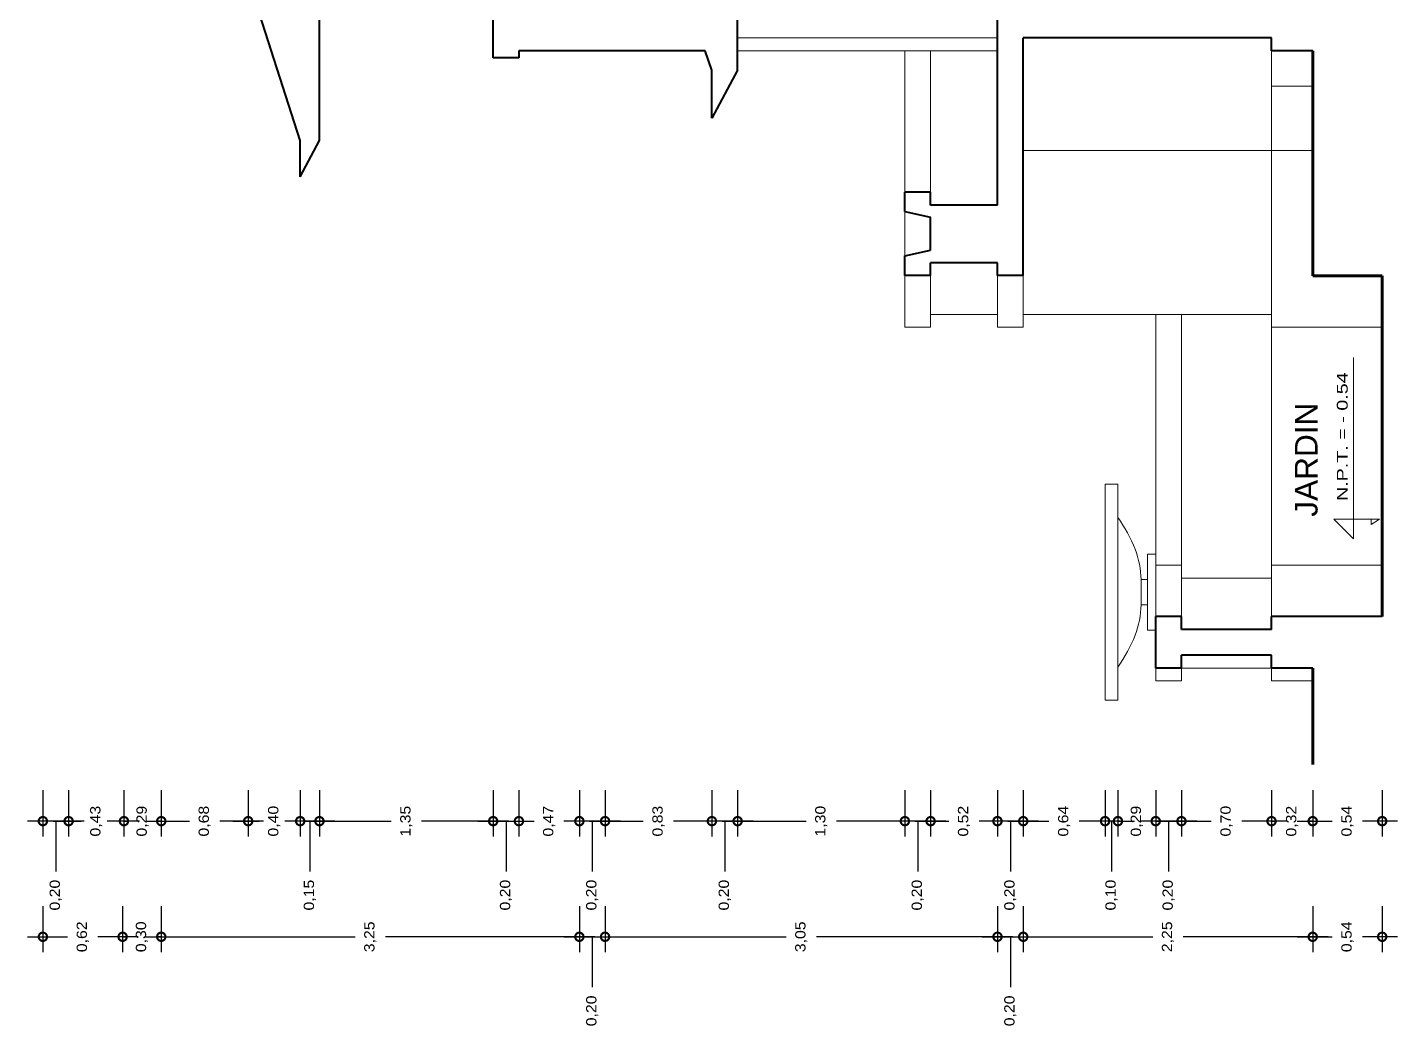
# Model space of a CAD drawing. Header units: millimetres. Extents: x -1459 to -1413, y -119 to 301.
# Drawn here: x -1433.31 to -1422.66, y 256.93 to 264.7 of the extents above; entities that cross this region are included whole.
import ezdxf

# ---------------------------------------------------------------- set-up
doc = ezdxf.new("R2010")
doc.units = ezdxf.units.MM
doc.layers.get('0').update_dxf_attribs({"lineweight": 0})
doc.layers.get('Defpoints').update_dxf_attribs({"lineweight": 5})
for name, color, linetype, lineweight in [('CORTE PLUMA 5', 5, 'Continuous', 40), ('COTAS', 190, 'Continuous', 9), ('MURO CORTADO', 1, 'Continuous', 60), ('TEXTOS', 30, 'Continuous', 5)]:
    doc.layers.add(name, color=color, linetype=linetype, lineweight=lineweight)
doc.styles.add('Arial', font='arial.ttf')
doc.styles.add('ARIAL DERECHO', font='arial.ttf', dxfattribs={"width": 1.1})
doc.styles.get("Standard").update_dxf_attribs({"font": 'arial.ttf'})
doc.dimstyles.new('COTAS 50 OK', dxfattribs={"dimtxt": 0.08, "dimasz": 0.13, "dimexe": 0.12, "dimexo": 0.2, "dimgap": 0.07, "dimtad": 0, "dimtih": 1, "dimtoh": 1, "dimzin": 0, "dimtxsty": 'ARIAL DERECHO', "dimblk": 'DOTSMALL', "dimcen": 0.15, "dimdle": 0.12, "dimadec": 0, "dimazin": 0, "dimtfac": 1, "dimtmove": 1, "dimatfit": 3, "dimfxl": 1, "dimtzin": 0, "dimarcsym": 0})

# ---------------------------------------------------------------- blocks, each defined once
blk = doc.blocks.new('_DotSmall')
at = {"color": 0, "linetype": 'ByBlock', "const_width": 0.5}
blk.add_lwpolyline([(-0.0625, 0, 1), (0.0625, 0, 1)], format="xyb", close=True, dxfattribs=at)
blk = doc.blocks.new('*D669')
at = {"layer": 'COTAS', "color": 0, "lineweight": -2}
for p, q in [((-1429.022, 257.864), (-1429.022, 257.505)), ((-1428.822, 257.864), (-1428.822, 257.505)), ((-1429.142, 257.625), (-1428.702, 257.625)), ((-1428.922, 257.625), (-1428.922, 257.373)), ((-1428.922, 257.373), (-1428.922, 257.233))]:
    blk.add_line(p, q, dxfattribs=at)
at = {"layer": 'Defpoints', "color": 0}
for p in [(-1429.022, 258.064), (-1428.822, 258.064), (-1428.822, 257.625)]:
    blk.add_point(p, dxfattribs=at)
at = {"layer": 'COTAS', "color": 0, "lineweight": -2, "xscale": 0.13, "yscale": 0.13, "zscale": 0.13, "rotation": 180}
blk.add_blockref('_DotSmall', (-1429.022, 257.625), dxfattribs=at)
at = {"layer": 'COTAS', "color": 0, "lineweight": -2, "xscale": 0.13, "yscale": 0.13, "zscale": 0.13}
blk.add_blockref('_DotSmall', (-1428.822, 257.625), dxfattribs=at)
at = {"layer": 'COTAS', "color": 0, "insert": (-1428.922, 257.049), "char_height": 0.08, "attachment_point": 5, "rotation": 90, "style": 'ARIAL DERECHO'}
blk.add_mtext('0,20', dxfattribs=at)
blk = doc.blocks.new('*D670')
at = {"layer": 'COTAS', "color": 0, "lineweight": -2}
for p, q in [((-1425.772, 257.864), (-1425.772, 257.505)), ((-1425.572, 257.864), (-1425.572, 257.505)), ((-1425.892, 257.625), (-1425.452, 257.625)), ((-1425.672, 257.625), (-1425.672, 257.373)), ((-1425.672, 257.373), (-1425.672, 257.233))]:
    blk.add_line(p, q, dxfattribs=at)
at = {"layer": 'Defpoints', "color": 0}
for p in [(-1425.772, 258.064), (-1425.572, 258.064), (-1425.572, 257.625)]:
    blk.add_point(p, dxfattribs=at)
at = {"layer": 'COTAS', "color": 0, "lineweight": -2, "xscale": 0.13, "yscale": 0.13, "zscale": 0.13, "rotation": 180}
blk.add_blockref('_DotSmall', (-1425.772, 257.625), dxfattribs=at)
at = {"layer": 'COTAS', "color": 0, "lineweight": -2, "xscale": 0.13, "yscale": 0.13, "zscale": 0.13}
blk.add_blockref('_DotSmall', (-1425.572, 257.625), dxfattribs=at)
at = {"layer": 'COTAS', "color": 0, "insert": (-1425.672, 257.049), "char_height": 0.08, "attachment_point": 5, "rotation": 90, "style": 'ARIAL DERECHO'}
blk.add_mtext('0,20', dxfattribs=at)
blk = doc.blocks.new('*D671')
at = {"layer": 'COTAS', "color": 0, "lineweight": -2}
for p, q in [((-1428.822, 257.864), (-1428.822, 257.505)), ((-1425.772, 257.864), (-1425.772, 257.505)), ((-1428.942, 257.625), (-1427.415, 257.625)), ((-1425.652, 257.625), (-1427.179, 257.625))]:
    blk.add_line(p, q, dxfattribs=at)
at = {"layer": 'Defpoints', "color": 0}
for p in [(-1428.822, 258.064), (-1425.772, 258.064), (-1425.772, 257.625)]:
    blk.add_point(p, dxfattribs=at)
at = {"layer": 'COTAS', "color": 0, "lineweight": -2, "xscale": 0.13, "yscale": 0.13, "zscale": 0.13, "rotation": 180}
blk.add_blockref('_DotSmall', (-1428.822, 257.625), dxfattribs=at)
at = {"layer": 'COTAS', "color": 0, "lineweight": -2, "xscale": 0.13, "yscale": 0.13, "zscale": 0.13}
blk.add_blockref('_DotSmall', (-1425.772, 257.625), dxfattribs=at)
at = {"layer": 'COTAS', "color": 0, "insert": (-1427.297, 257.625), "char_height": 0.08, "attachment_point": 5, "rotation": 90, "style": 'ARIAL DERECHO'}
blk.add_mtext('3,05', dxfattribs=at)
blk = doc.blocks.new('*D672')
at = {"layer": 'COTAS', "color": 0, "lineweight": -2}
for p, q in [((-1425.572, 257.864), (-1425.572, 257.505)), ((-1423.322, 257.864), (-1423.322, 257.505)), ((-1425.692, 257.625), (-1424.565, 257.625)), ((-1423.202, 257.625), (-1424.329, 257.625))]:
    blk.add_line(p, q, dxfattribs=at)
at = {"layer": 'Defpoints', "color": 0}
for p in [(-1425.572, 258.064), (-1423.322, 258.064), (-1423.322, 257.625)]:
    blk.add_point(p, dxfattribs=at)
at = {"layer": 'COTAS', "color": 0, "lineweight": -2, "xscale": 0.13, "yscale": 0.13, "zscale": 0.13, "rotation": 180}
blk.add_blockref('_DotSmall', (-1425.572, 257.625), dxfattribs=at)
at = {"layer": 'COTAS', "color": 0, "lineweight": -2, "xscale": 0.13, "yscale": 0.13, "zscale": 0.13}
blk.add_blockref('_DotSmall', (-1423.322, 257.625), dxfattribs=at)
at = {"layer": 'COTAS', "color": 0, "insert": (-1424.447, 257.625), "char_height": 0.08, "attachment_point": 5, "rotation": 90, "style": 'ARIAL DERECHO'}
blk.add_mtext('2,25', dxfattribs=at)
blk = doc.blocks.new('*D673')
at = {"layer": 'COTAS', "color": 0, "lineweight": -2}
for p, q in [((-1429.022, 258.764), (-1429.022, 258.404)), ((-1428.822, 258.764), (-1428.822, 258.404)), ((-1428.702, 258.524), (-1429.142, 258.524)), ((-1428.922, 258.524), (-1428.922, 258.273)), ((-1428.922, 258.273), (-1428.922, 258.133))]:
    blk.add_line(p, q, dxfattribs=at)
at = {"layer": 'Defpoints', "color": 0}
for p in [(-1429.022, 258.964), (-1428.822, 258.964), (-1429.022, 258.524)]:
    blk.add_point(p, dxfattribs=at)
at = {"layer": 'COTAS', "color": 0, "lineweight": -2, "xscale": 0.13, "yscale": 0.13, "zscale": 0.13, "rotation": 180}
blk.add_blockref('_DotSmall', (-1429.022, 258.524), dxfattribs=at)
at = {"layer": 'COTAS', "color": 0, "lineweight": -2, "xscale": 0.13, "yscale": 0.13, "zscale": 0.13}
blk.add_blockref('_DotSmall', (-1428.822, 258.524), dxfattribs=at)
at = {"layer": 'COTAS', "color": 0, "insert": (-1428.922, 257.949), "char_height": 0.08, "attachment_point": 5, "rotation": 90, "style": 'ARIAL DERECHO'}
blk.add_mtext('0,20', dxfattribs=at)
blk = doc.blocks.new('*D674')
at = {"layer": 'COTAS', "color": 0, "lineweight": -2}
for p, q in [((-1425.772, 258.764), (-1425.772, 258.404)), ((-1425.572, 258.764), (-1425.572, 258.404)), ((-1425.452, 258.524), (-1425.892, 258.524)), ((-1425.672, 258.524), (-1425.672, 258.273)), ((-1425.672, 258.273), (-1425.672, 258.133))]:
    blk.add_line(p, q, dxfattribs=at)
at = {"layer": 'Defpoints', "color": 0}
for p in [(-1425.772, 258.964), (-1425.572, 258.964), (-1425.772, 258.524)]:
    blk.add_point(p, dxfattribs=at)
at = {"layer": 'COTAS', "color": 0, "lineweight": -2, "xscale": 0.13, "yscale": 0.13, "zscale": 0.13, "rotation": 180}
blk.add_blockref('_DotSmall', (-1425.772, 258.524), dxfattribs=at)
at = {"layer": 'COTAS', "color": 0, "lineweight": -2, "xscale": 0.13, "yscale": 0.13, "zscale": 0.13}
blk.add_blockref('_DotSmall', (-1425.572, 258.524), dxfattribs=at)
at = {"layer": 'COTAS', "color": 0, "insert": (-1425.672, 257.949), "char_height": 0.08, "attachment_point": 5, "rotation": 90, "style": 'ARIAL DERECHO'}
blk.add_mtext('0,20', dxfattribs=at)
blk = doc.blocks.new('*D675')
at = {"layer": 'COTAS', "color": 0, "lineweight": -2}
for p, q in [((-1432.272, 257.864), (-1432.272, 257.505)), ((-1429.022, 257.864), (-1429.022, 257.505)), ((-1432.392, 257.625), (-1430.765, 257.625)), ((-1428.902, 257.625), (-1430.529, 257.625))]:
    blk.add_line(p, q, dxfattribs=at)
at = {"layer": 'Defpoints', "color": 0}
for p in [(-1432.272, 258.064), (-1429.022, 258.064), (-1429.022, 257.625)]:
    blk.add_point(p, dxfattribs=at)
at = {"layer": 'COTAS', "color": 0, "lineweight": -2, "xscale": 0.13, "yscale": 0.13, "zscale": 0.13, "rotation": 180}
blk.add_blockref('_DotSmall', (-1432.272, 257.625), dxfattribs=at)
at = {"layer": 'COTAS', "color": 0, "lineweight": -2, "xscale": 0.13, "yscale": 0.13, "zscale": 0.13}
blk.add_blockref('_DotSmall', (-1429.022, 257.625), dxfattribs=at)
at = {"layer": 'COTAS', "color": 0, "insert": (-1430.647, 257.625), "char_height": 0.08, "attachment_point": 5, "rotation": 90, "style": 'ARIAL DERECHO'}
blk.add_mtext('3,25', dxfattribs=at)
blk = doc.blocks.new('*D676')
at = {"layer": 'COTAS', "color": 0, "lineweight": -2}
for p, q in [((-1433.192, 258.764), (-1433.192, 258.404)), ((-1432.992, 258.764), (-1432.992, 258.404)), ((-1432.872, 258.524), (-1433.312, 258.524)), ((-1433.092, 258.524), (-1433.092, 258.273)), ((-1433.092, 258.273), (-1433.092, 258.133))]:
    blk.add_line(p, q, dxfattribs=at)
at = {"layer": 'Defpoints', "color": 0}
for p in [(-1433.192, 258.964), (-1432.992, 258.964), (-1433.192, 258.524)]:
    blk.add_point(p, dxfattribs=at)
at = {"layer": 'COTAS', "color": 0, "lineweight": -2, "xscale": 0.13, "yscale": 0.13, "zscale": 0.13, "rotation": 180}
blk.add_blockref('_DotSmall', (-1433.192, 258.524), dxfattribs=at)
at = {"layer": 'COTAS', "color": 0, "lineweight": -2, "xscale": 0.13, "yscale": 0.13, "zscale": 0.13}
blk.add_blockref('_DotSmall', (-1432.992, 258.524), dxfattribs=at)
at = {"layer": 'COTAS', "color": 0, "insert": (-1433.092, 257.949), "char_height": 0.08, "attachment_point": 5, "rotation": 90, "style": 'ARIAL DERECHO'}
blk.add_mtext('0,20', dxfattribs=at)
blk = doc.blocks.new('*D677')
at = {"layer": 'COTAS', "color": 0, "lineweight": -2}
for p, q in [((-1432.572, 257.864), (-1432.572, 257.505)), ((-1432.272, 257.864), (-1432.272, 257.505)), ((-1432.572, 257.625), (-1432.702, 257.625)), ((-1432.572, 257.625), (-1432.54, 257.625)), ((-1432.272, 257.625), (-1432.304, 257.625)), ((-1432.272, 257.625), (-1432.142, 257.625))]:
    blk.add_line(p, q, dxfattribs=at)
at = {"layer": 'Defpoints', "color": 0}
for p in [(-1432.572, 258.064), (-1432.272, 258.064), (-1432.572, 257.625)]:
    blk.add_point(p, dxfattribs=at)
at = {"layer": 'COTAS', "color": 0, "lineweight": -2, "xscale": 0.13, "yscale": 0.13, "zscale": 0.13}
blk.add_blockref('_DotSmall', (-1432.572, 257.625), dxfattribs=at)
at = {"layer": 'COTAS', "color": 0, "lineweight": -2, "xscale": 0.13, "yscale": 0.13, "zscale": 0.13, "rotation": 180}
blk.add_blockref('_DotSmall', (-1432.272, 257.625), dxfattribs=at)
at = {"layer": 'COTAS', "color": 0, "insert": (-1432.422, 257.625), "char_height": 0.08, "attachment_point": 5, "rotation": 90, "style": 'ARIAL DERECHO'}
blk.add_mtext('0,30', dxfattribs=at)
blk = doc.blocks.new('*D678')
at = {"layer": 'COTAS', "color": 0, "lineweight": -2}
for p, q in [((-1433.192, 257.864), (-1433.192, 257.505)), ((-1432.572, 257.864), (-1432.572, 257.505)), ((-1433.312, 257.625), (-1433, 257.625)), ((-1432.452, 257.625), (-1432.764, 257.625))]:
    blk.add_line(p, q, dxfattribs=at)
at = {"layer": 'Defpoints', "color": 0}
for p in [(-1433.192, 258.064), (-1432.572, 258.064), (-1433.192, 257.625)]:
    blk.add_point(p, dxfattribs=at)
at = {"layer": 'COTAS', "color": 0, "lineweight": -2, "xscale": 0.13, "yscale": 0.13, "zscale": 0.13, "rotation": 180}
blk.add_blockref('_DotSmall', (-1433.192, 257.625), dxfattribs=at)
at = {"layer": 'COTAS', "color": 0, "lineweight": -2, "xscale": 0.13, "yscale": 0.13, "zscale": 0.13}
blk.add_blockref('_DotSmall', (-1432.572, 257.625), dxfattribs=at)
at = {"layer": 'COTAS', "color": 0, "insert": (-1432.882, 257.625), "char_height": 0.08, "attachment_point": 5, "rotation": 90, "style": 'ARIAL DERECHO'}
blk.add_mtext('0,62', dxfattribs=at)
blk = doc.blocks.new('*D679')
at = {"layer": 'COTAS', "color": 0, "lineweight": -2}
for p, q in [((-1429.492, 258.764), (-1429.492, 258.404)), ((-1429.022, 258.764), (-1429.022, 258.404)), ((-1429.612, 258.524), (-1429.375, 258.524)), ((-1428.902, 258.524), (-1429.139, 258.524))]:
    blk.add_line(p, q, dxfattribs=at)
at = {"layer": 'Defpoints', "color": 0}
for p in [(-1429.492, 258.964), (-1429.022, 258.964), (-1429.022, 258.524)]:
    blk.add_point(p, dxfattribs=at)
at = {"layer": 'COTAS', "color": 0, "lineweight": -2, "xscale": 0.13, "yscale": 0.13, "zscale": 0.13, "rotation": 180}
blk.add_blockref('_DotSmall', (-1429.492, 258.524), dxfattribs=at)
at = {"layer": 'COTAS', "color": 0, "lineweight": -2, "xscale": 0.13, "yscale": 0.13, "zscale": 0.13}
blk.add_blockref('_DotSmall', (-1429.022, 258.524), dxfattribs=at)
at = {"layer": 'COTAS', "color": 0, "insert": (-1429.257, 258.524), "char_height": 0.08, "attachment_point": 5, "rotation": 90, "style": 'ARIAL DERECHO'}
blk.add_mtext('0,47', dxfattribs=at)
blk = doc.blocks.new('*D680')
at = {"layer": 'COTAS', "color": 0, "lineweight": -2}
for p, q in [((-1429.692, 258.764), (-1429.692, 258.404)), ((-1429.492, 258.764), (-1429.492, 258.404)), ((-1429.812, 258.524), (-1429.372, 258.524)), ((-1429.592, 258.524), (-1429.592, 258.273)), ((-1429.592, 258.273), (-1429.592, 258.133))]:
    blk.add_line(p, q, dxfattribs=at)
at = {"layer": 'Defpoints', "color": 0}
for p in [(-1429.692, 258.964), (-1429.492, 258.964), (-1429.492, 258.524)]:
    blk.add_point(p, dxfattribs=at)
at = {"layer": 'COTAS', "color": 0, "lineweight": -2, "xscale": 0.13, "yscale": 0.13, "zscale": 0.13, "rotation": 180}
blk.add_blockref('_DotSmall', (-1429.692, 258.524), dxfattribs=at)
at = {"layer": 'COTAS', "color": 0, "lineweight": -2, "xscale": 0.13, "yscale": 0.13, "zscale": 0.13}
blk.add_blockref('_DotSmall', (-1429.492, 258.524), dxfattribs=at)
at = {"layer": 'COTAS', "color": 0, "insert": (-1429.592, 257.949), "char_height": 0.08, "attachment_point": 5, "rotation": 90, "style": 'ARIAL DERECHO'}
blk.add_mtext('0,20', dxfattribs=at)
blk = doc.blocks.new('*D681')
at = {"layer": 'COTAS', "color": 0, "lineweight": -2}
for p, q in [((-1427.792, 258.764), (-1427.792, 258.404)), ((-1426.492, 258.764), (-1426.492, 258.404)), ((-1427.912, 258.524), (-1427.26, 258.524)), ((-1426.372, 258.524), (-1427.024, 258.524))]:
    blk.add_line(p, q, dxfattribs=at)
at = {"layer": 'Defpoints', "color": 0}
for p in [(-1427.792, 258.964), (-1426.492, 258.964), (-1427.792, 258.524)]:
    blk.add_point(p, dxfattribs=at)
at = {"layer": 'COTAS', "color": 0, "lineweight": -2, "xscale": 0.13, "yscale": 0.13, "zscale": 0.13, "rotation": 180}
blk.add_blockref('_DotSmall', (-1427.792, 258.524), dxfattribs=at)
at = {"layer": 'COTAS', "color": 0, "lineweight": -2, "xscale": 0.13, "yscale": 0.13, "zscale": 0.13}
blk.add_blockref('_DotSmall', (-1426.492, 258.524), dxfattribs=at)
at = {"layer": 'COTAS', "color": 0, "insert": (-1427.142, 258.524), "char_height": 0.08, "attachment_point": 5, "rotation": 90, "style": 'ARIAL DERECHO'}
blk.add_mtext('1,30', dxfattribs=at)
blk = doc.blocks.new('*D682')
at = {"layer": 'COTAS', "color": 0, "lineweight": -2}
for p, q in [((-1426.492, 258.764), (-1426.492, 258.404)), ((-1426.292, 258.764), (-1426.292, 258.404)), ((-1426.172, 258.524), (-1426.612, 258.524)), ((-1426.392, 258.524), (-1426.392, 258.273)), ((-1426.392, 258.273), (-1426.392, 258.133))]:
    blk.add_line(p, q, dxfattribs=at)
at = {"layer": 'Defpoints', "color": 0}
for p in [(-1426.492, 258.964), (-1426.292, 258.964), (-1426.492, 258.524)]:
    blk.add_point(p, dxfattribs=at)
at = {"layer": 'COTAS', "color": 0, "lineweight": -2, "xscale": 0.13, "yscale": 0.13, "zscale": 0.13, "rotation": 180}
blk.add_blockref('_DotSmall', (-1426.492, 258.524), dxfattribs=at)
at = {"layer": 'COTAS', "color": 0, "lineweight": -2, "xscale": 0.13, "yscale": 0.13, "zscale": 0.13}
blk.add_blockref('_DotSmall', (-1426.292, 258.524), dxfattribs=at)
at = {"layer": 'COTAS', "color": 0, "insert": (-1426.392, 257.949), "char_height": 0.08, "attachment_point": 5, "rotation": 90, "style": 'ARIAL DERECHO'}
blk.add_mtext('0,20', dxfattribs=at)
blk = doc.blocks.new('*D683')
at = {"layer": 'COTAS', "color": 0, "lineweight": -2}
for p, q in [((-1426.292, 258.764), (-1426.292, 258.404)), ((-1425.772, 258.764), (-1425.772, 258.404)), ((-1426.412, 258.524), (-1426.15, 258.524)), ((-1425.652, 258.524), (-1425.914, 258.524))]:
    blk.add_line(p, q, dxfattribs=at)
at = {"layer": 'Defpoints', "color": 0}
for p in [(-1426.292, 258.964), (-1425.772, 258.964), (-1426.292, 258.524)]:
    blk.add_point(p, dxfattribs=at)
at = {"layer": 'COTAS', "color": 0, "lineweight": -2, "xscale": 0.13, "yscale": 0.13, "zscale": 0.13, "rotation": 180}
blk.add_blockref('_DotSmall', (-1426.292, 258.524), dxfattribs=at)
at = {"layer": 'COTAS', "color": 0, "lineweight": -2, "xscale": 0.13, "yscale": 0.13, "zscale": 0.13}
blk.add_blockref('_DotSmall', (-1425.772, 258.524), dxfattribs=at)
at = {"layer": 'COTAS', "color": 0, "insert": (-1426.032, 258.524), "char_height": 0.08, "attachment_point": 5, "rotation": 90, "style": 'ARIAL DERECHO'}
blk.add_mtext('0,52', dxfattribs=at)
blk = doc.blocks.new('*D684')
at = {"layer": 'COTAS', "color": 0, "lineweight": -2}
for p, q in [((-1423.642, 258.764), (-1423.642, 258.404)), ((-1423.322, 258.764), (-1423.322, 258.404)), ((-1423.642, 258.524), (-1423.772, 258.524)), ((-1423.642, 258.524), (-1423.6, 258.524)), ((-1423.322, 258.524), (-1423.364, 258.524)), ((-1423.322, 258.524), (-1423.192, 258.524))]:
    blk.add_line(p, q, dxfattribs=at)
at = {"layer": 'Defpoints', "color": 0}
for p in [(-1423.642, 258.964), (-1423.322, 258.964), (-1423.322, 258.524)]:
    blk.add_point(p, dxfattribs=at)
at = {"layer": 'COTAS', "color": 0, "lineweight": -2, "xscale": 0.13, "yscale": 0.13, "zscale": 0.13}
blk.add_blockref('_DotSmall', (-1423.642, 258.524), dxfattribs=at)
at = {"layer": 'COTAS', "color": 0, "lineweight": -2, "xscale": 0.13, "yscale": 0.13, "zscale": 0.13, "rotation": 180}
blk.add_blockref('_DotSmall', (-1423.322, 258.524), dxfattribs=at)
at = {"layer": 'COTAS', "color": 0, "insert": (-1423.482, 258.524), "char_height": 0.08, "attachment_point": 5, "rotation": 90, "style": 'ARIAL DERECHO'}
blk.add_mtext('0,32', dxfattribs=at)
blk = doc.blocks.new('*D938')
at = {"layer": 'COTAS', "color": 0, "lineweight": -2}
for p, q in [((-1423.322, 258.764), (-1423.322, 258.404)), ((-1422.782, 258.764), (-1422.782, 258.404)), ((-1423.442, 258.524), (-1423.17, 258.524)), ((-1422.662, 258.524), (-1422.934, 258.524))]:
    blk.add_line(p, q, dxfattribs=at)
at = {"layer": 'Defpoints', "color": 0}
for p in [(-1423.322, 258.964), (-1422.782, 258.964), (-1422.782, 258.524)]:
    blk.add_point(p, dxfattribs=at)
at = {"layer": 'COTAS', "color": 0, "lineweight": -2, "xscale": 0.13, "yscale": 0.13, "zscale": 0.13, "rotation": 180}
blk.add_blockref('_DotSmall', (-1423.322, 258.524), dxfattribs=at)
at = {"layer": 'COTAS', "color": 0, "lineweight": -2, "xscale": 0.13, "yscale": 0.13, "zscale": 0.13}
blk.add_blockref('_DotSmall', (-1422.782, 258.524), dxfattribs=at)
at = {"layer": 'COTAS', "color": 0, "insert": (-1423.052, 258.524), "char_height": 0.08, "attachment_point": 5, "rotation": 90, "style": 'ARIAL DERECHO'}
blk.add_mtext('0,54', dxfattribs=at)
blk = doc.blocks.new('*D939')
at = {"layer": 'COTAS', "color": 0, "lineweight": -2}
for p, q in [((-1423.322, 257.864), (-1423.322, 257.505)), ((-1422.782, 257.864), (-1422.782, 257.505)), ((-1423.442, 257.625), (-1423.17, 257.625)), ((-1422.662, 257.625), (-1422.934, 257.625))]:
    blk.add_line(p, q, dxfattribs=at)
at = {"layer": 'Defpoints', "color": 0}
for p in [(-1423.322, 258.064), (-1422.782, 258.064), (-1422.782, 257.625)]:
    blk.add_point(p, dxfattribs=at)
at = {"layer": 'COTAS', "color": 0, "lineweight": -2, "xscale": 0.13, "yscale": 0.13, "zscale": 0.13, "rotation": 180}
blk.add_blockref('_DotSmall', (-1423.322, 257.625), dxfattribs=at)
at = {"layer": 'COTAS', "color": 0, "lineweight": -2, "xscale": 0.13, "yscale": 0.13, "zscale": 0.13}
blk.add_blockref('_DotSmall', (-1422.782, 257.625), dxfattribs=at)
at = {"layer": 'COTAS', "color": 0, "insert": (-1423.052, 257.625), "char_height": 0.08, "attachment_point": 5, "rotation": 90, "style": 'ARIAL DERECHO'}
blk.add_mtext('0,54', dxfattribs=at)
blk = doc.blocks.new('*D953')
at = {"layer": 'COTAS', "color": 0, "lineweight": -2}
for p, q in [((-1431.042, 258.764), (-1431.042, 258.404)), ((-1429.692, 258.764), (-1429.692, 258.404)), ((-1431.162, 258.524), (-1430.485, 258.524)), ((-1429.572, 258.524), (-1430.249, 258.524))]:
    blk.add_line(p, q, dxfattribs=at)
at = {"layer": 'Defpoints', "color": 0}
for p in [(-1431.042, 258.964), (-1429.692, 258.964), (-1431.042, 258.524)]:
    blk.add_point(p, dxfattribs=at)
at = {"layer": 'COTAS', "color": 0, "lineweight": -2, "xscale": 0.13, "yscale": 0.13, "zscale": 0.13, "rotation": 180}
blk.add_blockref('_DotSmall', (-1431.042, 258.524), dxfattribs=at)
at = {"layer": 'COTAS', "color": 0, "lineweight": -2, "xscale": 0.13, "yscale": 0.13, "zscale": 0.13}
blk.add_blockref('_DotSmall', (-1429.692, 258.524), dxfattribs=at)
at = {"layer": 'COTAS', "color": 0, "insert": (-1430.367, 258.524), "char_height": 0.08, "attachment_point": 5, "rotation": 90, "style": 'ARIAL DERECHO'}
blk.add_mtext('1,35', dxfattribs=at)
blk = doc.blocks.new('*D954')
at = {"layer": 'COTAS', "color": 0, "lineweight": -2}
for p, q in [((-1431.192, 258.764), (-1431.192, 258.404)), ((-1431.042, 258.764), (-1431.042, 258.404)), ((-1430.922, 258.524), (-1431.312, 258.524)), ((-1431.117, 258.524), (-1431.117, 258.273)), ((-1431.117, 258.273), (-1431.117, 258.133))]:
    blk.add_line(p, q, dxfattribs=at)
at = {"layer": 'Defpoints', "color": 0}
for p in [(-1431.192, 258.964), (-1431.042, 258.964), (-1431.192, 258.524)]:
    blk.add_point(p, dxfattribs=at)
at = {"layer": 'COTAS', "color": 0, "lineweight": -2, "xscale": 0.13, "yscale": 0.13, "zscale": 0.13, "rotation": 180}
blk.add_blockref('_DotSmall', (-1431.192, 258.524), dxfattribs=at)
at = {"layer": 'COTAS', "color": 0, "lineweight": -2, "xscale": 0.13, "yscale": 0.13, "zscale": 0.13}
blk.add_blockref('_DotSmall', (-1431.042, 258.524), dxfattribs=at)
at = {"layer": 'COTAS', "color": 0, "insert": (-1431.117, 257.949), "char_height": 0.08, "attachment_point": 5, "rotation": 90, "style": 'ARIAL DERECHO'}
blk.add_mtext('0,15', dxfattribs=at)
blk = doc.blocks.new('*D955')
at = {"layer": 'COTAS', "color": 0, "lineweight": -2}
for p, q in [((-1431.596, 258.764), (-1431.596, 258.404)), ((-1431.192, 258.764), (-1431.192, 258.404)), ((-1431.716, 258.524), (-1431.512, 258.524)), ((-1431.072, 258.524), (-1431.276, 258.524))]:
    blk.add_line(p, q, dxfattribs=at)
at = {"layer": 'Defpoints', "color": 0}
for p in [(-1431.596, 258.964), (-1431.192, 258.964), (-1431.596, 258.524)]:
    blk.add_point(p, dxfattribs=at)
at = {"layer": 'COTAS', "color": 0, "lineweight": -2, "xscale": 0.13, "yscale": 0.13, "zscale": 0.13, "rotation": 180}
blk.add_blockref('_DotSmall', (-1431.596, 258.524), dxfattribs=at)
at = {"layer": 'COTAS', "color": 0, "lineweight": -2, "xscale": 0.13, "yscale": 0.13, "zscale": 0.13}
blk.add_blockref('_DotSmall', (-1431.192, 258.524), dxfattribs=at)
at = {"layer": 'COTAS', "color": 0, "insert": (-1431.394, 258.524), "char_height": 0.08, "attachment_point": 5, "rotation": 90, "style": 'ARIAL DERECHO'}
blk.add_mtext('0,40', dxfattribs=at)
blk = doc.blocks.new('*D956')
at = {"layer": 'COTAS', "color": 0, "lineweight": -2}
for p, q in [((-1432.562, 258.764), (-1432.562, 258.404)), ((-1432.272, 258.764), (-1432.272, 258.404)), ((-1432.562, 258.524), (-1432.692, 258.524)), ((-1432.562, 258.524), (-1432.535, 258.524)), ((-1432.272, 258.524), (-1432.299, 258.524)), ((-1432.272, 258.524), (-1432.142, 258.524))]:
    blk.add_line(p, q, dxfattribs=at)
at = {"layer": 'Defpoints', "color": 0}
for p in [(-1432.562, 258.964), (-1432.272, 258.964), (-1432.272, 258.524)]:
    blk.add_point(p, dxfattribs=at)
at = {"layer": 'COTAS', "color": 0, "lineweight": -2, "xscale": 0.13, "yscale": 0.13, "zscale": 0.13}
blk.add_blockref('_DotSmall', (-1432.562, 258.524), dxfattribs=at)
at = {"layer": 'COTAS', "color": 0, "lineweight": -2, "xscale": 0.13, "yscale": 0.13, "zscale": 0.13, "rotation": 180}
blk.add_blockref('_DotSmall', (-1432.272, 258.524), dxfattribs=at)
at = {"layer": 'COTAS', "color": 0, "insert": (-1432.417, 258.524), "char_height": 0.08, "attachment_point": 5, "rotation": 90, "style": 'ARIAL DERECHO'}
blk.add_mtext('0,29', dxfattribs=at)
blk = doc.blocks.new('*D957')
at = {"layer": 'COTAS', "color": 0, "lineweight": -2}
for p, q in [((-1432.992, 258.764), (-1432.992, 258.404)), ((-1432.562, 258.764), (-1432.562, 258.404)), ((-1433.112, 258.524), (-1432.895, 258.524)), ((-1432.442, 258.524), (-1432.659, 258.524))]:
    blk.add_line(p, q, dxfattribs=at)
at = {"layer": 'Defpoints', "color": 0}
for p in [(-1432.992, 258.964), (-1432.562, 258.964), (-1432.992, 258.524)]:
    blk.add_point(p, dxfattribs=at)
at = {"layer": 'COTAS', "color": 0, "lineweight": -2, "xscale": 0.13, "yscale": 0.13, "zscale": 0.13, "rotation": 180}
blk.add_blockref('_DotSmall', (-1432.992, 258.524), dxfattribs=at)
at = {"layer": 'COTAS', "color": 0, "lineweight": -2, "xscale": 0.13, "yscale": 0.13, "zscale": 0.13}
blk.add_blockref('_DotSmall', (-1432.562, 258.524), dxfattribs=at)
at = {"layer": 'COTAS', "color": 0, "insert": (-1432.777, 258.524), "char_height": 0.08, "attachment_point": 5, "rotation": 90, "style": 'ARIAL DERECHO'}
blk.add_mtext('0,43', dxfattribs=at)
blk = doc.blocks.new('*D958')
at = {"layer": 'COTAS', "color": 0, "lineweight": -2}
for p, q in [((-1432.272, 258.764), (-1432.272, 258.404)), ((-1431.596, 258.764), (-1431.596, 258.404)), ((-1432.392, 258.524), (-1432.052, 258.524)), ((-1431.476, 258.524), (-1431.816, 258.524))]:
    blk.add_line(p, q, dxfattribs=at)
at = {"layer": 'Defpoints', "color": 0}
for p in [(-1432.272, 258.964), (-1431.596, 258.964), (-1432.272, 258.524)]:
    blk.add_point(p, dxfattribs=at)
at = {"layer": 'COTAS', "color": 0, "lineweight": -2, "xscale": 0.13, "yscale": 0.13, "zscale": 0.13, "rotation": 180}
blk.add_blockref('_DotSmall', (-1432.272, 258.524), dxfattribs=at)
at = {"layer": 'COTAS', "color": 0, "lineweight": -2, "xscale": 0.13, "yscale": 0.13, "zscale": 0.13}
blk.add_blockref('_DotSmall', (-1431.596, 258.524), dxfattribs=at)
at = {"layer": 'COTAS', "color": 0, "insert": (-1431.934, 258.524), "char_height": 0.08, "attachment_point": 5, "rotation": 90, "style": 'ARIAL DERECHO'}
blk.add_mtext('0,68', dxfattribs=at)
blk = doc.blocks.new('*D959')
at = {"layer": 'COTAS', "color": 0, "lineweight": -2}
for p, q in [((-1427.992, 258.764), (-1427.992, 258.404)), ((-1427.792, 258.764), (-1427.792, 258.404)), ((-1427.672, 258.524), (-1428.112, 258.524)), ((-1427.892, 258.524), (-1427.892, 258.273)), ((-1427.892, 258.273), (-1427.892, 258.133))]:
    blk.add_line(p, q, dxfattribs=at)
at = {"layer": 'Defpoints', "color": 0}
for p in [(-1427.992, 258.964), (-1427.792, 258.964), (-1427.992, 258.524)]:
    blk.add_point(p, dxfattribs=at)
at = {"layer": 'COTAS', "color": 0, "lineweight": -2, "xscale": 0.13, "yscale": 0.13, "zscale": 0.13, "rotation": 180}
blk.add_blockref('_DotSmall', (-1427.992, 258.524), dxfattribs=at)
at = {"layer": 'COTAS', "color": 0, "lineweight": -2, "xscale": 0.13, "yscale": 0.13, "zscale": 0.13}
blk.add_blockref('_DotSmall', (-1427.792, 258.524), dxfattribs=at)
at = {"layer": 'COTAS', "color": 0, "insert": (-1427.892, 257.949), "char_height": 0.08, "attachment_point": 5, "rotation": 90, "style": 'ARIAL DERECHO'}
blk.add_mtext('0,20', dxfattribs=at)
blk = doc.blocks.new('*D960')
at = {"layer": 'COTAS', "color": 0, "lineweight": -2}
for p, q in [((-1428.822, 258.764), (-1428.822, 258.404)), ((-1427.992, 258.764), (-1427.992, 258.404)), ((-1428.942, 258.524), (-1428.525, 258.524)), ((-1427.872, 258.524), (-1428.289, 258.524))]:
    blk.add_line(p, q, dxfattribs=at)
at = {"layer": 'Defpoints', "color": 0}
for p in [(-1428.822, 258.964), (-1427.992, 258.964), (-1428.822, 258.524)]:
    blk.add_point(p, dxfattribs=at)
at = {"layer": 'COTAS', "color": 0, "lineweight": -2, "xscale": 0.13, "yscale": 0.13, "zscale": 0.13, "rotation": 180}
blk.add_blockref('_DotSmall', (-1428.822, 258.524), dxfattribs=at)
at = {"layer": 'COTAS', "color": 0, "lineweight": -2, "xscale": 0.13, "yscale": 0.13, "zscale": 0.13}
blk.add_blockref('_DotSmall', (-1427.992, 258.524), dxfattribs=at)
at = {"layer": 'COTAS', "color": 0, "insert": (-1428.407, 258.524), "char_height": 0.08, "attachment_point": 5, "rotation": 90, "style": 'ARIAL DERECHO'}
blk.add_mtext('0,83', dxfattribs=at)
blk = doc.blocks.new('*D961')
at = {"layer": 'COTAS', "color": 0, "lineweight": -2}
for p, q in [((-1424.342, 258.764), (-1424.342, 258.404)), ((-1423.642, 258.764), (-1423.642, 258.404)), ((-1424.462, 258.524), (-1424.11, 258.524)), ((-1423.522, 258.524), (-1423.874, 258.524))]:
    blk.add_line(p, q, dxfattribs=at)
at = {"layer": 'Defpoints', "color": 0}
for p in [(-1424.342, 258.964), (-1423.642, 258.964), (-1424.342, 258.524)]:
    blk.add_point(p, dxfattribs=at)
at = {"layer": 'COTAS', "color": 0, "lineweight": -2, "xscale": 0.13, "yscale": 0.13, "zscale": 0.13, "rotation": 180}
blk.add_blockref('_DotSmall', (-1424.342, 258.524), dxfattribs=at)
at = {"layer": 'COTAS', "color": 0, "lineweight": -2, "xscale": 0.13, "yscale": 0.13, "zscale": 0.13}
blk.add_blockref('_DotSmall', (-1423.642, 258.524), dxfattribs=at)
at = {"layer": 'COTAS', "color": 0, "insert": (-1423.992, 258.524), "char_height": 0.08, "attachment_point": 5, "rotation": 90, "style": 'ARIAL DERECHO'}
blk.add_mtext('0,70', dxfattribs=at)
blk = doc.blocks.new('*D962')
at = {"layer": 'COTAS', "color": 0, "lineweight": -2}
for p, q in [((-1424.936, 258.764), (-1424.936, 258.404)), ((-1424.836, 258.764), (-1424.836, 258.404)), ((-1424.936, 258.524), (-1425.066, 258.524)), ((-1424.836, 258.524), (-1424.936, 258.524)), ((-1424.836, 258.524), (-1424.936, 258.524)), ((-1424.886, 258.524), (-1424.886, 258.273)), ((-1424.836, 258.524), (-1424.706, 258.524)), ((-1424.886, 258.273), (-1424.886, 258.133))]:
    blk.add_line(p, q, dxfattribs=at)
at = {"layer": 'Defpoints', "color": 0}
for p in [(-1424.936, 258.964), (-1424.836, 258.964), (-1424.936, 258.524)]:
    blk.add_point(p, dxfattribs=at)
at = {"layer": 'COTAS', "color": 0, "lineweight": -2, "xscale": 0.13, "yscale": 0.13, "zscale": 0.13}
blk.add_blockref('_DotSmall', (-1424.936, 258.524), dxfattribs=at)
at = {"layer": 'COTAS', "color": 0, "lineweight": -2, "xscale": 0.13, "yscale": 0.13, "zscale": 0.13, "rotation": 180}
blk.add_blockref('_DotSmall', (-1424.836, 258.524), dxfattribs=at)
at = {"layer": 'COTAS', "color": 0, "insert": (-1424.886, 257.949), "char_height": 0.08, "attachment_point": 5, "rotation": 90, "style": 'ARIAL DERECHO'}
blk.add_mtext('0,10', dxfattribs=at)
blk = doc.blocks.new('*D963')
at = {"layer": 'COTAS', "color": 0, "lineweight": -2}
for p, q in [((-1425.572, 258.764), (-1425.572, 258.404)), ((-1424.936, 258.764), (-1424.936, 258.404)), ((-1425.692, 258.524), (-1425.372, 258.524)), ((-1424.816, 258.524), (-1425.136, 258.524))]:
    blk.add_line(p, q, dxfattribs=at)
at = {"layer": 'Defpoints', "color": 0}
for p in [(-1425.572, 258.964), (-1424.936, 258.964), (-1425.572, 258.524)]:
    blk.add_point(p, dxfattribs=at)
at = {"layer": 'COTAS', "color": 0, "lineweight": -2, "xscale": 0.13, "yscale": 0.13, "zscale": 0.13, "rotation": 180}
blk.add_blockref('_DotSmall', (-1425.572, 258.524), dxfattribs=at)
at = {"layer": 'COTAS', "color": 0, "lineweight": -2, "xscale": 0.13, "yscale": 0.13, "zscale": 0.13}
blk.add_blockref('_DotSmall', (-1424.936, 258.524), dxfattribs=at)
at = {"layer": 'COTAS', "color": 0, "insert": (-1425.254, 258.524), "char_height": 0.08, "attachment_point": 5, "rotation": 90, "style": 'ARIAL DERECHO'}
blk.add_mtext('0,64', dxfattribs=at)
blk = doc.blocks.new('*D964')
at = {"layer": 'COTAS', "color": 0, "lineweight": -2}
for p, q in [((-1424.542, 258.764), (-1424.542, 258.404)), ((-1424.342, 258.764), (-1424.342, 258.404)), ((-1424.222, 258.524), (-1424.662, 258.524)), ((-1424.442, 258.524), (-1424.442, 258.273)), ((-1424.442, 258.273), (-1424.442, 258.133))]:
    blk.add_line(p, q, dxfattribs=at)
at = {"layer": 'Defpoints', "color": 0}
for p in [(-1424.542, 258.964), (-1424.342, 258.964), (-1424.542, 258.524)]:
    blk.add_point(p, dxfattribs=at)
at = {"layer": 'COTAS', "color": 0, "lineweight": -2, "xscale": 0.13, "yscale": 0.13, "zscale": 0.13, "rotation": 180}
blk.add_blockref('_DotSmall', (-1424.542, 258.524), dxfattribs=at)
at = {"layer": 'COTAS', "color": 0, "lineweight": -2, "xscale": 0.13, "yscale": 0.13, "zscale": 0.13}
blk.add_blockref('_DotSmall', (-1424.342, 258.524), dxfattribs=at)
at = {"layer": 'COTAS', "color": 0, "insert": (-1424.442, 257.949), "char_height": 0.08, "attachment_point": 5, "rotation": 90, "style": 'ARIAL DERECHO'}
blk.add_mtext('0,20', dxfattribs=at)
blk = doc.blocks.new('*D965')
at = {"layer": 'COTAS', "color": 0, "lineweight": -2}
for p, q in [((-1424.836, 258.764), (-1424.836, 258.404)), ((-1424.542, 258.764), (-1424.542, 258.404)), ((-1424.836, 258.524), (-1424.966, 258.524)), ((-1424.836, 258.524), (-1424.807, 258.524)), ((-1424.542, 258.524), (-1424.571, 258.524)), ((-1424.542, 258.524), (-1424.412, 258.524))]:
    blk.add_line(p, q, dxfattribs=at)
at = {"layer": 'Defpoints', "color": 0}
for p in [(-1424.836, 258.964), (-1424.542, 258.964), (-1424.836, 258.524)]:
    blk.add_point(p, dxfattribs=at)
at = {"layer": 'COTAS', "color": 0, "lineweight": -2, "xscale": 0.13, "yscale": 0.13, "zscale": 0.13}
blk.add_blockref('_DotSmall', (-1424.836, 258.524), dxfattribs=at)
at = {"layer": 'COTAS', "color": 0, "lineweight": -2, "xscale": 0.13, "yscale": 0.13, "zscale": 0.13, "rotation": 180}
blk.add_blockref('_DotSmall', (-1424.542, 258.524), dxfattribs=at)
at = {"layer": 'COTAS', "color": 0, "insert": (-1424.689, 258.524), "char_height": 0.08, "attachment_point": 5, "rotation": 90, "style": 'ARIAL DERECHO'}
blk.add_mtext('0,29', dxfattribs=at)
blk = doc.blocks.new('f')
at = {"layer": 'TEXTOS'}
for p, q in [((564.862, -28.78), (565.014, -28.628)), ((565.014, -28.628), (565.014, -28.984)), ((564.862, -28.78), (566.107, -28.78)), ((566.107, -28.78), (566.271, -28.78)), ((564.974, -28.918), (565.014, -28.918)), ((564.974, -28.918), (565.014, -28.984))]:
    blk.add_line(p, q, dxfattribs=at)

msp = doc.modelspace()

# ---------------------------------------------------------------- linework, layer by layer
for p, q in [((-1425.772, 264.614), (-1427.792, 264.614)), ((-1425.772, 264.514), (-1427.792, 264.514)), ((-1426.492, 263.414), (-1426.492, 264.514)), ((-1426.292, 263.414), (-1426.292, 264.514)), ((-1423.642, 260.114), (-1423.642, 264.514)), ((-1423.642, 264.239), (-1423.322, 264.239)), ((-1425.572, 263.739), (-1423.322, 263.739)), ((-1426.492, 262.919), (-1426.492, 263.264)), ((-1426.492, 262.366), (-1426.492, 262.766)), ((-1426.292, 262.366), (-1426.292, 262.766)), ((-1425.772, 262.816), (-1425.772, 262.366)), ((-1425.572, 262.766), (-1425.572, 262.366)), ((-1425.772, 262.464), (-1426.292, 262.464)), ((-1423.642, 262.464), (-1425.572, 262.464)), ((-1424.542, 260.114), (-1424.542, 262.464)), ((-1424.342, 260.114), (-1424.342, 262.464)), ((-1426.292, 262.366), (-1426.492, 262.366)), ((-1425.572, 262.366), (-1425.772, 262.366)), ((-1422.782, 262.364), (-1423.642, 262.364)), ((-1424.936, 261.144), (-1424.836, 261.144)), ((-1424.936, 259.464), (-1424.936, 261.144)), ((-1424.836, 261.144), (-1424.836, 259.464)), ((-1424.342, 260.514), (-1424.542, 260.514)), ((-1422.782, 260.514), (-1423.642, 260.514)), ((-1424.342, 260.414), (-1423.642, 260.414)), ((-1424.542, 259.614), (-1424.542, 259.714)), ((-1423.642, 259.714), (-1424.342, 259.714)), ((-1424.342, 259.614), (-1424.342, 259.714)), ((-1423.642, 259.614), (-1423.642, 259.714)), ((-1424.342, 259.614), (-1424.542, 259.614)), ((-1423.322, 259.614), (-1423.642, 259.614)), ((-1424.936, 259.464), (-1424.836, 259.464))]:
    msp.add_line(p, q)
for points in [[(-1424.542, 260.008), (-1424.606, 260.008), (-1424.606, 260.6), (-1424.542, 260.6)], [(-1424.606, 260.207), (-1424.655, 260.207), (-1424.655, 260.402), (-1424.606, 260.402)]]:
    msp.add_lwpolyline(points)
for points in [[(-1424.655, 260.402), (-1424.659, 260.482), (-1424.691, 260.658), (-1424.785, 260.806), (-1424.836, 260.886)], [(-1424.655, 260.207), (-1424.659, 260.126), (-1424.691, 259.95), (-1424.785, 259.802), (-1424.836, 259.722)]]:
    msp.add_open_spline(points, degree=3, knots=[0.0452122, 0.0452122, 0.0452122, 0.0452122, 0.2862387, 0.5675163, 0.5675163, 0.5675163, 0.5675163])
at = {"layer": 'CORTE PLUMA 5'}
for p, q in [((-1425.772, 263.314), (-1425.772, 271.067)), ((-1431.192, 263.816), (-1432.562, 268.103)), ((-1431.042, 263.816), (-1431.042, 266)), ((-1427.792, 264.364), (-1427.792, 265.202)), ((-1429.692, 264.458), (-1429.692, 264.833)), ((-1423.642, 264.614), (-1425.572, 264.614)), ((-1425.572, 262.766), (-1425.572, 264.614)), ((-1423.642, 264.514), (-1423.642, 264.614)), ((-1429.492, 264.458), (-1429.692, 264.458)), ((-1429.492, 264.514), (-1429.492, 264.458)), ((-1428.043, 264.514), (-1429.492, 264.514)), ((-1423.322, 264.514), (-1423.642, 264.514)), ((-1427.992, 263.989), (-1427.992, 264.364)), ((-1427.792, 264.364), (-1427.992, 263.989)), ((-1431.192, 263.534), (-1431.192, 263.816)), ((-1431.192, 263.534), (-1431.042, 263.816)), ((-1426.292, 263.414), (-1426.492, 263.414)), ((-1426.492, 263.264), (-1426.492, 263.414)), ((-1426.292, 263.314), (-1426.292, 263.414)), ((-1425.772, 263.314), (-1426.292, 263.314)), ((-1426.492, 263.264), (-1426.292, 263.219)), ((-1426.492, 262.919), (-1426.292, 262.964)), ((-1426.492, 262.766), (-1426.492, 262.919)), ((-1425.772, 262.866), (-1426.292, 262.866)), ((-1426.292, 262.766), (-1426.292, 262.866)), ((-1425.772, 262.766), (-1425.772, 262.866)), ((-1426.292, 262.766), (-1426.492, 262.766)), ((-1425.572, 262.766), (-1425.772, 262.766)), ((-1424.342, 260.114), (-1424.542, 260.114)), ((-1424.542, 259.714), (-1424.542, 260.114)), ((-1424.342, 260.014), (-1424.342, 260.114)), ((-1422.782, 260.114), (-1423.642, 260.114)), ((-1423.642, 260.014), (-1423.642, 260.114)), ((-1423.642, 260.014), (-1424.342, 260.014)), ((-1423.642, 259.814), (-1424.342, 259.814)), ((-1424.342, 259.714), (-1424.342, 259.814)), ((-1423.642, 259.714), (-1423.642, 259.814)), ((-1424.342, 259.714), (-1424.542, 259.714)), ((-1423.322, 259.714), (-1423.642, 259.714))]:
    msp.add_line(p, q, dxfattribs=at)
for points in [[(-1427.992, 264.364), (-1428.043, 264.514)], [(-1426.292, 262.964), (-1426.292, 263.219)]]:
    msp.add_lwpolyline(points, dxfattribs=at)
at = {"layer": 'MURO CORTADO', "lineweight": 80}
for p, q in [((-1423.322, 262.764), (-1423.322, 264.514)), ((-1422.782, 262.764), (-1423.322, 262.764)), ((-1422.782, 260.114), (-1422.782, 262.764)), ((-1423.322, 258.964), (-1423.322, 259.714))]:
    msp.add_line(p, q, dxfattribs=at)

# ---------------------------------------------------------------- block references
at = {"layer": 'TEXTOS', "rotation": 90}
msp.add_blockref('f', (-1451.786, -304.143), dxfattribs=at)

# ---------------------------------------------------------------- texts
at = {"layer": 'TEXTOS', "style": 'Arial', "width": 1.3}
msp.add_text('N.P.T. = - 0.54', height=0.08437, rotation=90, dxfattribs=at).set_placement((-1423.05, 261.013))
at = {"layer": 'TEXTOS', "insert": (-1423.753, 260.891), "char_height": 0.1758, "attachment_point": 1, "rotation": 90}
msp.add_mtext_dynamic_manual_height_columns('\\PJARDIN', width=1.30577, gutter_width=12.5, heights=[0], dxfattribs=at)

# ---------------------------------------------------------------- dimensions: what is measured, and where the dimension line sits
at = {"layer": 'COTAS'}
for base, p1, p2, picture, middle in [((-1433.192, 258.524), (-1432.992, 258.964), (-1433.192, 258.964), '*D676', (-1433.092, 258.063)), ((-1432.992, 258.524), (-1432.562, 258.964), (-1432.992, 258.964), '*D957', (-1432.777, 258.524)), ((-1432.272, 258.524), (-1432.562, 258.964), (-1432.272, 258.964), '*D956', (-1432.417, 258.524)), ((-1432.272, 258.524), (-1431.596, 258.964), (-1432.272, 258.964), '*D958', (-1431.934, 258.524)), ((-1431.596, 258.524), (-1431.192, 258.964), (-1431.596, 258.964), '*D955', (-1431.394, 258.524)), ((-1431.192, 258.524), (-1431.042, 258.964), (-1431.192, 258.964), '*D954', (-1431.117, 258.063)), ((-1431.042, 258.524), (-1429.692, 258.964), (-1431.042, 258.964), '*D953', (-1430.367, 258.524)), ((-1429.492, 258.524), (-1429.692, 258.964), (-1429.492, 258.964), '*D680', (-1429.592, 258.063)), ((-1429.022, 258.524), (-1429.492, 258.964), (-1429.022, 258.964), '*D679', (-1429.257, 258.524)), ((-1429.022, 258.524), (-1428.822, 258.964), (-1429.022, 258.964), '*D673', (-1428.922, 258.063)), ((-1428.822, 258.524), (-1427.992, 258.964), (-1428.822, 258.964), '*D960', (-1428.407, 258.524)), ((-1427.992, 258.524), (-1427.792, 258.964), (-1427.992, 258.964), '*D959', (-1427.892, 258.063)), ((-1427.792, 258.524), (-1426.492, 258.964), (-1427.792, 258.964), '*D681', (-1427.142, 258.524)), ((-1426.492, 258.524), (-1426.292, 258.964), (-1426.492, 258.964), '*D682', (-1426.392, 258.063)), ((-1426.292, 258.524), (-1425.772, 258.964), (-1426.292, 258.964), '*D683', (-1426.032, 258.524)), ((-1425.772, 258.524), (-1425.572, 258.964), (-1425.772, 258.964), '*D674', (-1425.672, 258.063)), ((-1425.572, 258.524), (-1424.936, 258.964), (-1425.572, 258.964), '*D963', (-1425.254, 258.524)), ((-1424.936, 258.524), (-1424.836, 258.964), (-1424.936, 258.964), '*D962', (-1424.886, 258.063)), ((-1424.836, 258.524), (-1424.542, 258.964), (-1424.836, 258.964), '*D965', (-1424.689, 258.524)), ((-1424.542, 258.524), (-1424.342, 258.964), (-1424.542, 258.964), '*D964', (-1424.442, 258.063)), ((-1424.342, 258.524), (-1423.642, 258.964), (-1424.342, 258.964), '*D961', (-1423.992, 258.524)), ((-1423.322, 258.524), (-1423.642, 258.964), (-1423.322, 258.964), '*D684', (-1423.482, 258.524)), ((-1422.782, 258.524), (-1423.322, 258.964), (-1422.782, 258.964), '*D938', (-1423.052, 258.524)), ((-1433.192, 257.625), (-1432.572, 258.064), (-1433.192, 258.064), '*D678', (-1432.882, 257.625)), ((-1432.572, 257.625), (-1432.272, 258.064), (-1432.572, 258.064), '*D677', (-1432.422, 257.625)), ((-1429.022, 257.625), (-1432.272, 258.064), (-1429.022, 258.064), '*D675', (-1430.647, 257.625)), ((-1428.822, 257.625), (-1429.022, 258.064), (-1428.822, 258.064), '*D669', (-1428.922, 257.163)), ((-1425.772, 257.625), (-1428.822, 258.064), (-1425.772, 258.064), '*D671', (-1427.297, 257.625)), ((-1425.572, 257.625), (-1425.772, 258.064), (-1425.572, 258.064), '*D670', (-1425.672, 257.163)), ((-1423.322, 257.625), (-1425.572, 258.064), (-1423.322, 258.064), '*D672', (-1424.447, 257.625)), ((-1422.782, 257.625), (-1423.322, 258.064), (-1422.782, 258.064), '*D939', (-1423.052, 257.625))]:
    dim = msp.add_linear_dim(base=base, p1=p1, p2=p2, angle=180, dimstyle='COTAS 50 OK', dxfattribs=at)
    dim.commit()
    dim.dimension.update_dxf_attribs({"geometry": picture, "text_midpoint": middle})

doc.saveas('drawing.dxf')
